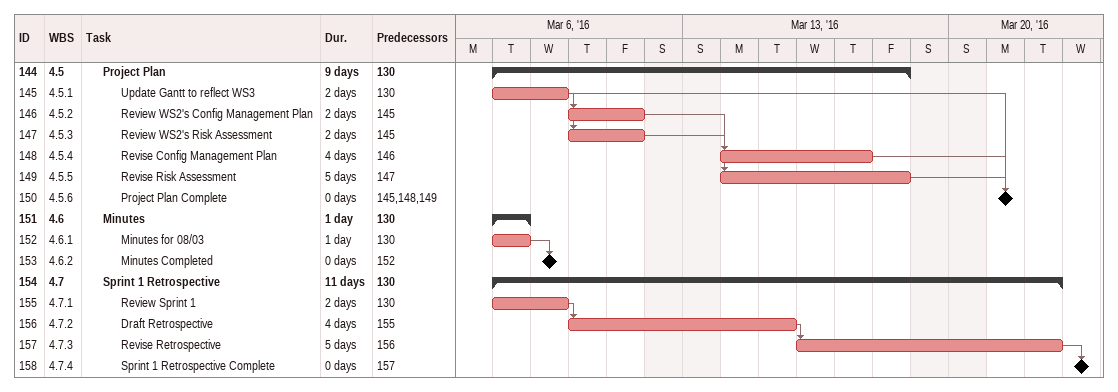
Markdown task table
| ID | WBS | Task | Duration | Start | Finish | Predecessors |
|---|---|---|---|---|---|---|
| 144 | 4.5 | **Project Plan** | 9d | 2016-03-08 | 2016-03-18 | 130 |
| 145 | 4.5.1 | Update Gantt to reflect WS3 | 2d | 2016-03-08 | 2016-03-09 | 130 |
| 146 | 4.5.2 | Review WS2's Config Management Plan | 2d | 2016-03-10 | 2016-03-11 | 145 |
| 147 | 4.5.3 | Review WS2's Risk Assessment | 2d | 2016-03-10 | 2016-03-11 | 145 |
| 148 | 4.5.4 | Revise Config Management Plan | 4d | 2016-03-14 | 2016-03-17 | 146 |
| 149 | 4.5.5 | Revise Risk Assessment | 5d | 2016-03-14 | 2016-03-18 | 147 |
| 150 | 4.5.6 | Project Plan Complete | 0d | 2016-03-21 | 2016-03-21 | 145, 148, 149 |
| 151 | 4.6 | **Minutes** | 1d | 2016-03-08 | 2016-03-08 | 130 |
| 152 | 4.6.1 | Minutes for 08/03 | 1d | 2016-03-08 | 2016-03-08 | 130 |
| 153 | 4.6.2 | Minutes Completed | 0d | 2016-03-09 | 2016-03-09 | 152 |
| 154 | 4.7 | **Sprint 1 Retrospective** | 11d | 2016-03-08 | 2016-03-22 | 130 |
| 155 | 4.7.1 | Review Sprint 1 | 2d | 2016-03-08 | 2016-03-09 | 130 |
| 156 | 4.7.2 | Draft Retrospective | 4d | 2016-03-10 | 2016-03-15 | 155 |
| 157 | 4.7.3 | Revise Retrospective | 5d | 2016-03-16 | 2016-03-22 | 156 |
| 158 | 4.7.4 | Sprint 1 Retrospective Complete | 0d | 2016-03-23 | 2016-03-23 | 157 |
